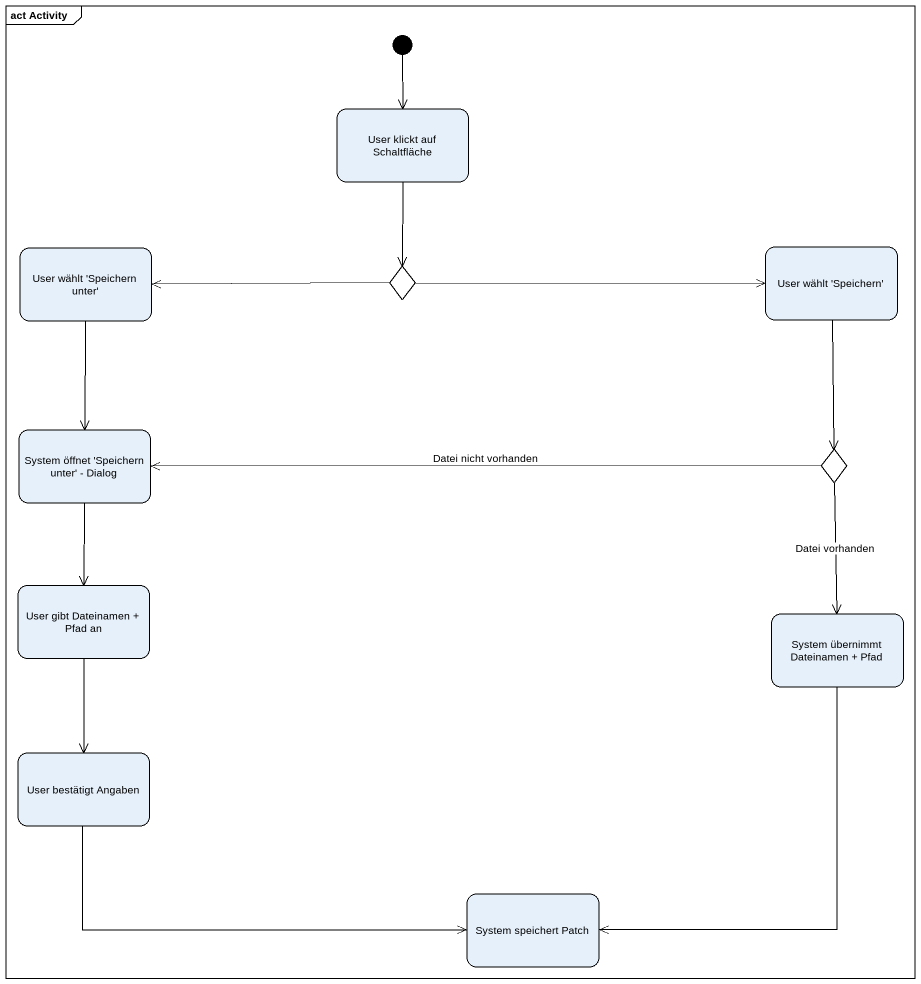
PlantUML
@startuml
mainframe act Activity
hide empty description
state "User klickt auf Schaltfläche" as User_klickt_auf_Schaltfläche
state "User wählt 'Speichern'" as User_wählt_Speichern
state "User wählt 'Speichern unter'" as User_wählt_Speichern_unter
state choice1 <<choice>>
state "System öffnet 'Speichern unter' - Dialog" as System_öffnet_Speichern
state choice2 <<choice>>
state "User gibt Dateinamen + Pfad an" as User_gibt_Dateinamen_Pfad_an
state "System übernimmt Dateinamen + Pfad" as System_übernimmt_Dateinamen
state "User bestätigt Angaben" as User_bestätigt_Angaben
state "System speichert Patch" as System_speichert_Patch
[*] --> User_klickt_auf_Schaltfläche
User_klickt_auf_Schaltfläche --> choice1
User_wählt_Speichern --> choice2
User_wählt_Speichern_unter --> System_öffnet_Speichern
choice1 -right-> User_wählt_Speichern
choice1 -left-> User_wählt_Speichern_unter
System_öffnet_Speichern --> User_gibt_Dateinamen_Pfad_an
choice2 -left-> System_öffnet_Speichern : Datei nicht vorhanden
choice2 --> System_übernimmt_Dateinamen : Datei vorhanden
User_gibt_Dateinamen_Pfad_an --> User_bestätigt_Angaben
System_übernimmt_Dateinamen --> System_speichert_Patch
User_bestätigt_Angaben -right-> System_speichert_Patch
@enduml
